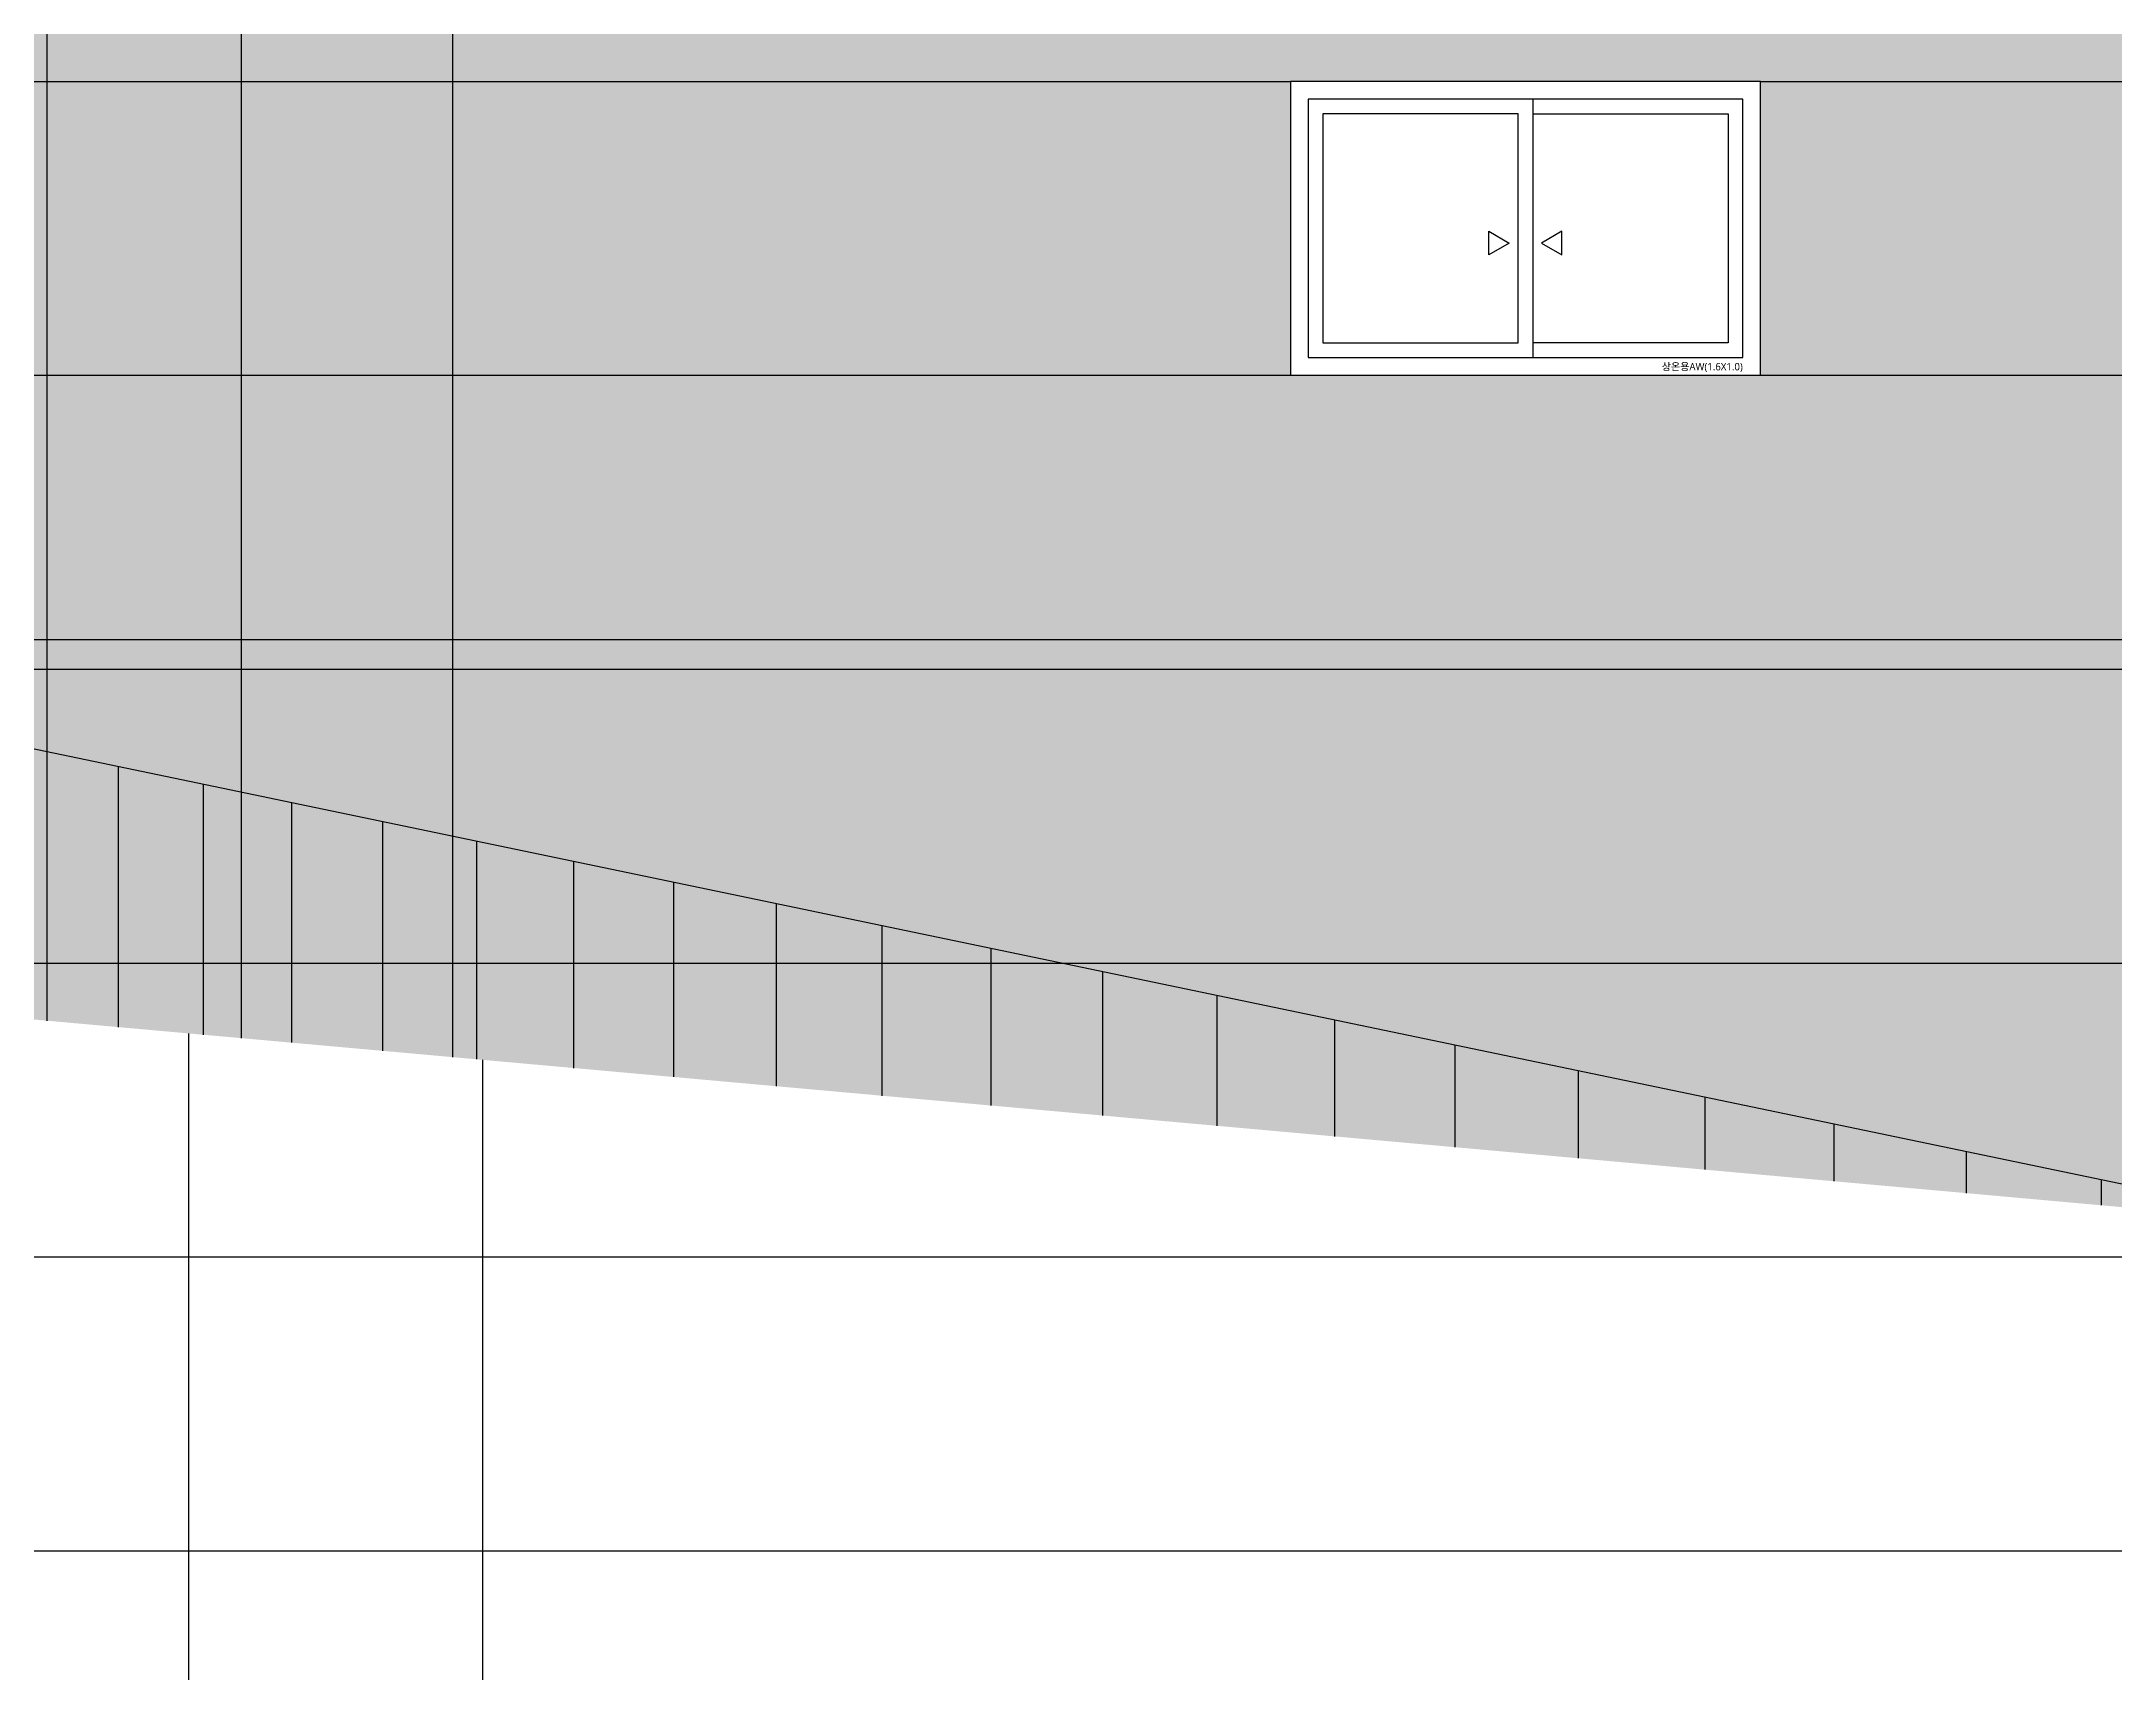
# Model space of a CAD drawing. Header units: millimetres. Extents: x 37653813 to 38677796, y 586285 to 874285.
# Drawn here: x 38237566 to 38244621, y 676920 to 682470 of the extents above; entities that cross this region are included whole.
import ezdxf

# ---------------------------------------------------------------- set-up
doc = ezdxf.new("R2010")
doc.units = ezdxf.units.MM
doc.header["$LTSCALE"] = 1000
doc.header["$MEASUREMENT"] = 0
doc.layers.get('0').update_dxf_attribs({"linetype": 'CONTINUOUS'})
doc.layers.get('Defpoints').update_dxf_attribs({"color": 161, "linetype": 'CONTINUOUS'})
for name, color, linetype in [('cen', 1, 'CONTINUOUS'), ('ELE-3', 7, 'CONTINUOUS'), ('ELE4', 4, 'CONTINUOUS'), ('HAT-251', 251, 'CONTINUOUS'), ('RAMP-ELE2', 4, 'CONTINUOUS'), ('WID', 4, 'CONTINUOUS'), ('WIN-G', 252, 'CONTINUOUS'), ('램프좌측면', 7, 'CONTINUOUS'), ('먹-적색 14', 14, 'CONTINUOUS'), ('먹-적색(가로선) 26', 26, 'CONTINUOUS')]:
    doc.layers.add(name, color=color, linetype=linetype)
doc.styles.add('나눔바른고딕', font='NanumBarunGothic.ttf')

# ---------------------------------------------------------------- blocks, each defined once
blk = doc.blocks.new('sdmklfsdfsdf')
at = {"layer": 'cen', "ltscale": 5}
blk.add_line((38172115.7, 816642.5), (38329335, 816642.5), dxfattribs=at)
blk = doc.blocks.new('1600x1000 AW')
at = {"ltscale": 1000}
blk.add_wipeout([(200, 0), (1800, 0), (1800, 1000), (200, 1000)], dxfattribs=at).dxf.layer = 'WID'
at = {"layer": 'WID', "ltscale": 1000}
blk.add_line((1025, 940), (1025, 60), dxfattribs=at)
for points in [[(200, 0), (1800, 0), (1800, 1000), (200, 1000)], [(260, 60), (1740, 60), (1740, 940), (260, 940)]]:
    blk.add_lwpolyline(points, close=True, dxfattribs=at)
at = {"layer": 'WIN-G'}
for points in [[(975, 890), (310, 890), (310, 110), (975, 110)], [(875.7, 490), (945, 450), (875.7, 410)], [(1124.3, 490), (1055, 450), (1124.3, 410)]]:
    blk.add_lwpolyline(points, close=True, dxfattribs=at)
blk.add_lwpolyline([(1025, 890), (1690, 890), (1690, 110), (1025, 110)], dxfattribs=at)
at = {"layer": 'Defpoints', "style": '나눔바른고딕'}
blk.add_text('상온용AW(1.6X1.0)', height=25, dxfattribs=at).set_placement((1464, 16.8))
blk = doc.blocks.new('램프 서측입면')
at = {"layer": 'HAT-251', "ltscale": 0.1}
for p, q in [((24300, 40559.2), (24300, 40417.1)), ((24760, 40463.4), (24760, 40375.8))]:
    blk.add_line(p, q, dxfattribs=at)
blk.add_wipeout([(0, 40000), (0, 42600), (25500, 40309.3), (25500, 37709.3)]).dxf.layer = 'RAMP-ELE2'
h = blk.add_hatch(color=256, dxfattribs=at)
h.dxf.hatch_style = 1
h.paths.add_polyline_path([(17768.4, 41003.9), (19149.2, 40879.8), (19149.2, 49379.8), (17768.4, 49503.9)])
at = {"layer": 'ELE-3', "ltscale": 1000}
for points in [[(17768.4, 41003.9), (17768.4, 49503.9)], [(18430.4, 40944.4), (18430.4, 49444.4)], [(19149.2, 40879.8), (19149.2, 49379.8)]]:
    blk.add_lwpolyline(points, dxfattribs=at)
at = {"layer": 'HAT-251', "ltscale": 0.1}
for p, q in [((18010, 41869.1), (18010, 40982.2)), ((18300, 41808.7), (18300, 40956.1)), ((18600, 41746.2), (18600, 40929.2)), ((18910, 41681.6), (18910, 40901.3)), ((19230, 41615), (19230, 40872.6)), ((19560, 41546.3), (19560, 40842.9)), ((19900, 41475.5), (19900, 40812.4)), ((20250, 41402.6), (20250, 40780.9)), ((20610, 41327.6), (20610, 40748.6)), ((20980, 41250.6), (20980, 40715.4)), ((21360, 41171.4), (21360, 40681.2)), ((21750, 41090.2), (21750, 40646.2)), ((22150, 41006.9), (22150, 40610.3)), ((18250, 40960.6), (18250, 38360.6)), ((19250, 40870.8), (19250, 38270.8)), ((22560, 40921.6), (22560, 40573.4)), ((22980, 40834.1), (22980, 40535.7)), ((23410, 40744.6), (23410, 40497.1)), ((23850, 40652.9), (23850, 40457.5)), ((24300, 40559.2), (24300, 40417.1)), ((24760, 40463.4), (24760, 40375.8))]:
    blk.add_line(p, q, dxfattribs=at)
at = {"layer": 'RAMP-ELE2', "ltscale": 0.1}
blk.add_line((14500, 42600), (25500, 40309.3), dxfattribs=at)

msp = doc.modelspace()

# ---------------------------------------------------------------- hatches: boundary and pattern name
at = {"layer": '먹-적색 14', "ltscale": 0.1}
h = msp.add_hatch(dxfattribs=at)
h.set_pattern_fill('DOTS', color=256, scale=3000)
h.paths.add_polyline_path([(38263416.3, 691934.4), (38256416.3, 691934.4), (38256416.3, 691934.4), (38219816.3, 691934.4), (38219816.3, 639334.4), (38275566.3, 639334.4), (38275566.3, 691934.4)])

# ---------------------------------------------------------------- linework, layer by layer
at = {"layer": '먹-적색(가로선) 26', "ltscale": 0.1}
for points in [[(38220716.3, 682334.4), (38275566.3, 682334.4)], [(38220716.3, 681334.4), (38275566.3, 681334.4)], [(38220716.3, 679334.4), (38275566.3, 679334.4)]]:
    msp.add_lwpolyline(points, dxfattribs=at)

# ---------------------------------------------------------------- next in the draw order: block references
at = {"layer": '먹-적색 14'}
msp.add_blockref('1600x1000 AW', (38241616.3, 681334.4), dxfattribs=at)

# ---------------------------------------------------------------- next in the draw order: block references
at = {"xscale": -1}
msp.add_blockref('sdmklfsdfsdf', (76523541.7, -136208.1), dxfattribs=at)

# ---------------------------------------------------------------- next in the draw order: block references
at = {"layer": '램프좌측면'}
msp.add_blockref('램프 서측입면', (38219816.3, 638134.4), dxfattribs=at)

# ---------------------------------------------------------------- next in the draw order: linework, layer by layer
at = {"layer": '먹-적색(가로선) 26', "ltscale": 0.1}
for points in [[(38220716.3, 680334.4), (38275566.3, 680334.4)], [(38220716.3, 678334.4), (38275566.3, 678334.4)], [(38220716.3, 677334.4), (38275566.3, 677334.4)]]:
    msp.add_lwpolyline(points, dxfattribs=at)

doc.saveas('drawing.dxf')
